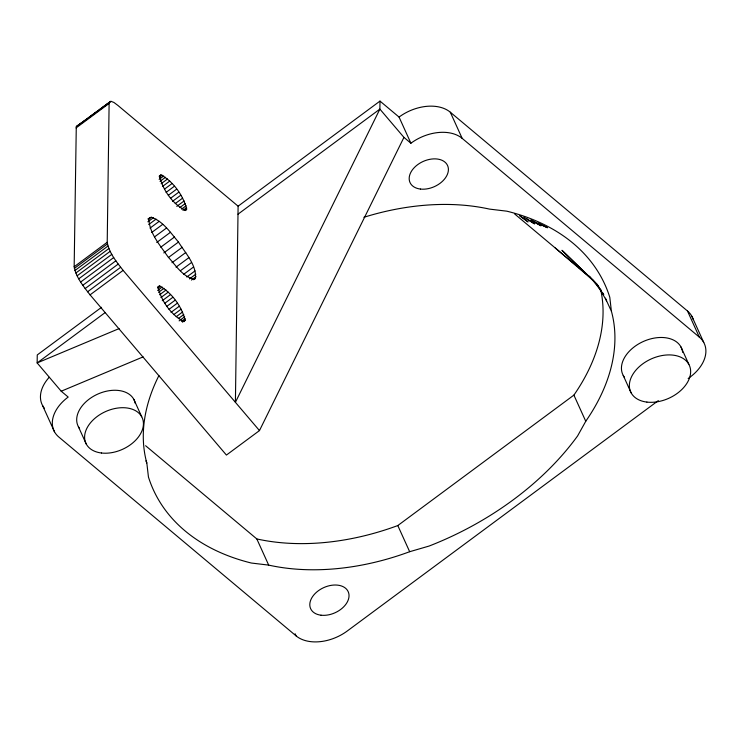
<?xml version="1.0" encoding="UTF-8"?>
<svg xmlns="http://www.w3.org/2000/svg" width="743" height="743" viewBox="0 0 743 743"><rect width="100%" height="100%" fill="white"/><g stroke="black" fill="none" stroke-linecap="round" stroke-linejoin="round"><path stroke-width="1.11" d="M237.992 214.188L379.877 109.11L403.941 137.381L259.474 430.587L226.42 455.069L90.07 294.86C83.541 286.417 76.065 277.538 74.161 266.756L76.278 126.728L110.921 101.317L113.902 102.441L117.988 105.506L238.104 206.183L235.41 402.316L379.877 109.11L379.989 101.094L238.104 206.183M259.474 430.587L123.124 270.378C116.595 261.935 109.119 253.057 107.215 242.274L109.119 103.463L109.936 101.522M186.707 209.08L185.694 210.538C172.85 204.436 162.513 189.706 159.578 175.85L160.962 174.893C173.435 181.663 183.131 195.409 186.707 209.08L184.868 210.436M193.626 279.73L195.465 278.374C196.542 264.703 185.313 253.038 178.478 242.051C170.611 232.884 163.172 221.238 151.247 217.235L147.876 218.981M185.183 320.131L184.18 321.589C171.336 315.487 160.99 300.757 158.055 286.9L159.439 285.944C171.912 292.714 181.608 306.46 185.183 320.131L182.425 322.165M149.714 217.625L148.832 218.897C149.417 233.46 160.274 245.478 168.132 257.032C175.701 265.14 182.722 276.907 194.257 279.21L195.465 278.374M76.278 126.728L109.332 102.246M85.213 120.357L76.891 126.004M88.881 117.635L98.067 110.837M99.906 109.472L107.252 104.039M109.082 102.673L110.921 101.317M76.065 127.945L109.119 103.463M159.123 176.249L160.962 174.893M159.439 177.215L162.188 175.181M159.141 179.369L163.729 175.97M160.033 181.329L165.54 177.252M161.138 183.735L167.565 178.97M162.411 186.53L169.757 181.088M164.695 188.982L172.042 183.54M166.088 192.381L174.354 186.261M168.364 195.279L176.63 189.159M74.161 266.756L107.215 242.274M74.337 268.437L107.391 243.955M170.537 198.288L178.803 192.168M74.904 270.536L107.958 246.054M75.851 273.015L108.905 248.534M148.489 219.269L151.247 217.235M172.552 201.316L180.809 195.195M147.866 221.813L153.374 217.736M77.151 275.792L110.196 251.32M175.255 203.582L182.602 198.149M148.711 224.553L156.058 219.111M78.767 278.82L111.822 254.338M176.769 206.378L184.115 200.944M150.021 228.129L159.206 221.33M179.806 207.585L185.313 203.498M80.671 282.015L113.725 257.533M181.561 209.154L186.159 205.755M151.711 232.485L162.736 224.33M182.954 210.353L186.623 207.631M82.807 285.293L115.862 260.812M154.6 236.85L166.534 228.008M85.12 288.581L118.174 264.099M87.563 291.795L120.617 267.313M156.727 242.469L170.5 232.271M90.07 294.86L123.124 270.378M160.748 247.196L174.521 236.998M163.794 252.926L178.478 242.051M168.494 257.477L182.258 247.27M101.577 307.286L37.261 354.931L37.15 362.937L61.214 391.217L68.189 397.059A38.701 25.894 -24.4 0 0 58.864 437.06L296.039 635.85A38.701 25.894 -24.4 0 0 347.287 630.983L658.354 400.598M171.986 262.734L185.759 252.527M105.2 312.543L37.15 362.937L119.075 328.61M176.007 267.183L188.861 257.663M157.6 287.3L159.439 285.944M180.484 270.684L191.499 262.53M157.915 288.275L160.664 286.231M157.618 290.42L162.206 287.021M158.51 292.38L164.017 288.303M183.484 274.455L193.579 266.978M159.624 294.785L166.051 290.021M186.781 277.009L195.047 270.889M160.887 297.581L168.234 292.138M189.437 278.913L195.864 274.158M162.253 300.711L170.518 294.59M191.415 280.074L196.003 276.675M164.565 303.432L172.831 297.311M166.841 306.33L175.107 300.209M169.014 309.339L177.28 303.218M171.029 312.366L179.286 306.246M173.732 314.633L181.078 309.199M176.165 316.75L182.592 311.995M178.283 318.636L183.79 314.549M179.128 320.883L184.636 316.806M181.431 321.403L185.1 318.682M145.6 445.726L256.818 538.944A209.145 139.944 -24.4 0 0 397.802 525.552L573.893 395.118A209.145 139.944 -24.4 0 0 600.613 289.361M688.157 378.531L690.024 377.147A38.701 25.894 -24.4 0 0 699.349 337.146L687.479 310.992L450.304 112.202A38.701 25.894 -24.4 0 0 399.056 117.069L379.989 101.094M61.214 391.217L143.139 356.881M145.934 460.855L146.817 462.963L148.433 476.969A248.013 165.949 -24.4 0 0 251.366 563.036L268.687 565.107A209.145 139.944 -24.4 0 0 409.662 551.715L429.129 546.04A248.013 165.949 -24.4 0 0 577.59 435.946L585.763 421.272L573.893 395.118M530.939 220.151L547.47 227.748L538.257 223.086M530.846 220.337L541.015 225.788L531.152 220.067M523.843 217.16L534.542 223.875L526.963 218.841M519.738 215.832L528.087 221.925L519.905 215.739M450.304 112.202L462.165 138.365L699.349 337.146M514.62 213.928L576.503 265.79M578.268 267.276L581.806 270.238M583.571 271.724L586.227 273.944M597.363 285.228L588.883 276.164L590.657 277.65M403.941 137.381L410.916 143.223A38.701 25.894 -24.4 0 1 462.165 138.365M555.29 248.013L593.09 280.306L597.261 284.56L601.375 290.922M588.883 276.164L595.319 282.767M602.554 292.742L603.734 294.562L593.09 280.306L561.968 250.307L597.261 284.56L606.594 300.859L611.396 311.252L609.78 297.237A248.013 165.949 -24.4 0 0 506.847 211.179L489.526 209.108A209.145 139.944 -24.4 0 0 363.884 217.281M397.793 525.542L409.662 551.696M691.872 316.304L703.742 342.458M680.95 346.935L688.863 364.367M623.228 375.429L631.141 392.871M399.056 117.069L410.916 143.223M295.092 633.76L296.039 635.85M133.814 399.344L141.727 416.777M78.396 426.696L86.309 444.138M42.602 405.594L54.471 431.748M605.461 298.166L606.594 300.859M268.687 565.107L256.818 538.944M687.479 310.992A38.701 25.894 -24.4 0 1 693.2 319.425M44.515 408.418A38.701 25.894 -24.4 0 1 49.196 377.305M79.585 428.525A30.918 20.693 -24.4 0 1 97.667 394.134A30.918 20.693 -24.4 0 1 135.272 403.43M624.464 377.333A32.209 21.556 -24.4 0 1 644.06 341.167A32.209 21.556 -24.4 0 1 682.641 352.321M611.415 311.243A209.145 139.944 -24.4 0 1 585.744 421.272M146.798 462.973A209.145 139.944 -24.4 0 1 158.937 375.531M420.408 189.056A20.618 13.792 -24.4 0 0 448.345 168.364A20.618 13.792 -24.4 0 0 417.631 164.677A20.618 13.792 -24.4 0 0 420.408 189.056M321.032 615.204A20.618 13.792 -24.4 0 0 348.969 594.511A20.618 13.792 -24.4 0 0 318.255 590.824A20.618 13.792 -24.4 0 0 321.032 615.204M646.893 402.093A32.209 21.556 -24.4 0 0 690.553 369.763A32.209 21.556 -24.4 0 0 642.556 363.996A32.209 21.556 -24.4 0 0 646.893 402.093M101.438 452.998A30.918 20.693 -24.4 0 0 143.343 421.959A30.918 20.693 -24.4 0 0 97.268 416.424A30.918 20.693 -24.4 0 0 101.438 452.998"/></g></svg>
